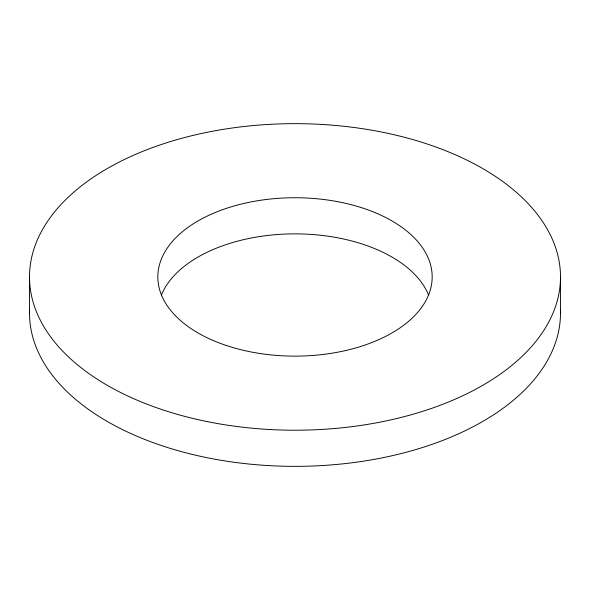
<?xml version="1.0" encoding="UTF-8"?>
<svg xmlns="http://www.w3.org/2000/svg" width="590" height="590" viewBox="0 0 590 590"><rect width="100%" height="100%" fill="white"/><g stroke="black" fill="none" stroke-linecap="round" stroke-linejoin="round"><path stroke-width="0.89" d="M560.5 276.931A265.5 153.282 0 0 1 162.25 409.681A265.5 153.282 0 0 1 162.25 144.189A265.5 153.282 0 0 1 560.5 276.931L560.5 313.069M29.5 276.931L29.5 313.069M161.372 295.17A137.175 79.2 0 0 1 295 233.869A137.175 79.2 0 0 1 428.628 295.17M560.426 309.529A265.5 153.282 0 0 1 295 466.351A265.5 153.282 0 0 1 29.574 309.529M226.413 345.519A137.175 79.2 0 0 0 432.175 276.931A137.175 79.2 0 0 0 226.413 208.351A137.175 79.2 0 0 0 226.413 345.519"/></g></svg>
